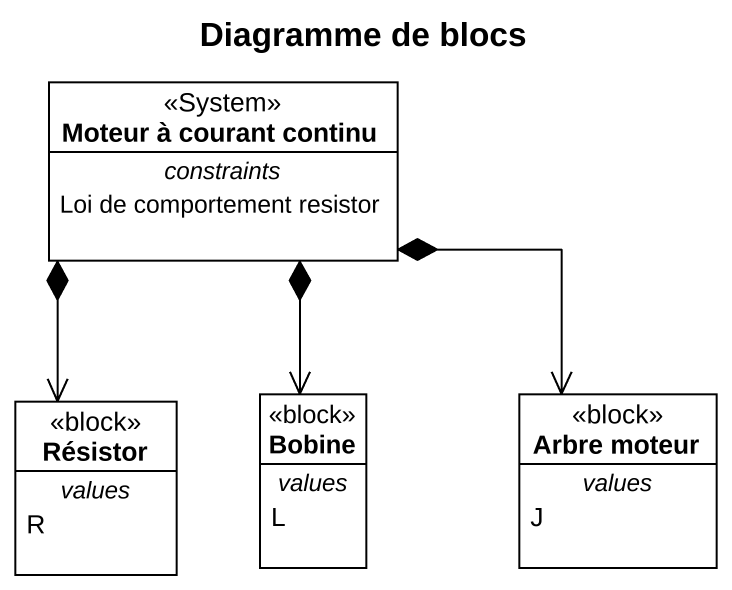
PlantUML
@startuml
title Diagramme de blocs
hide circle
hide empty members
class "Moteur à courant continu" as Moteur_à_courant_continu <<System>> {
  -- constraints --
  Loi de comportement resistor
}
class Bobine <<block>> {
  -- values --
  L
}
class "Arbre moteur" as Arbre_moteur <<block>> {
  -- values --
  J
}
class Résistor <<block>> {
  -- values --
  R
}
Moteur_à_courant_continu *--> Bobine
Moteur_à_courant_continu *--> Arbre_moteur
Moteur_à_courant_continu *--> Résistor
@enduml
